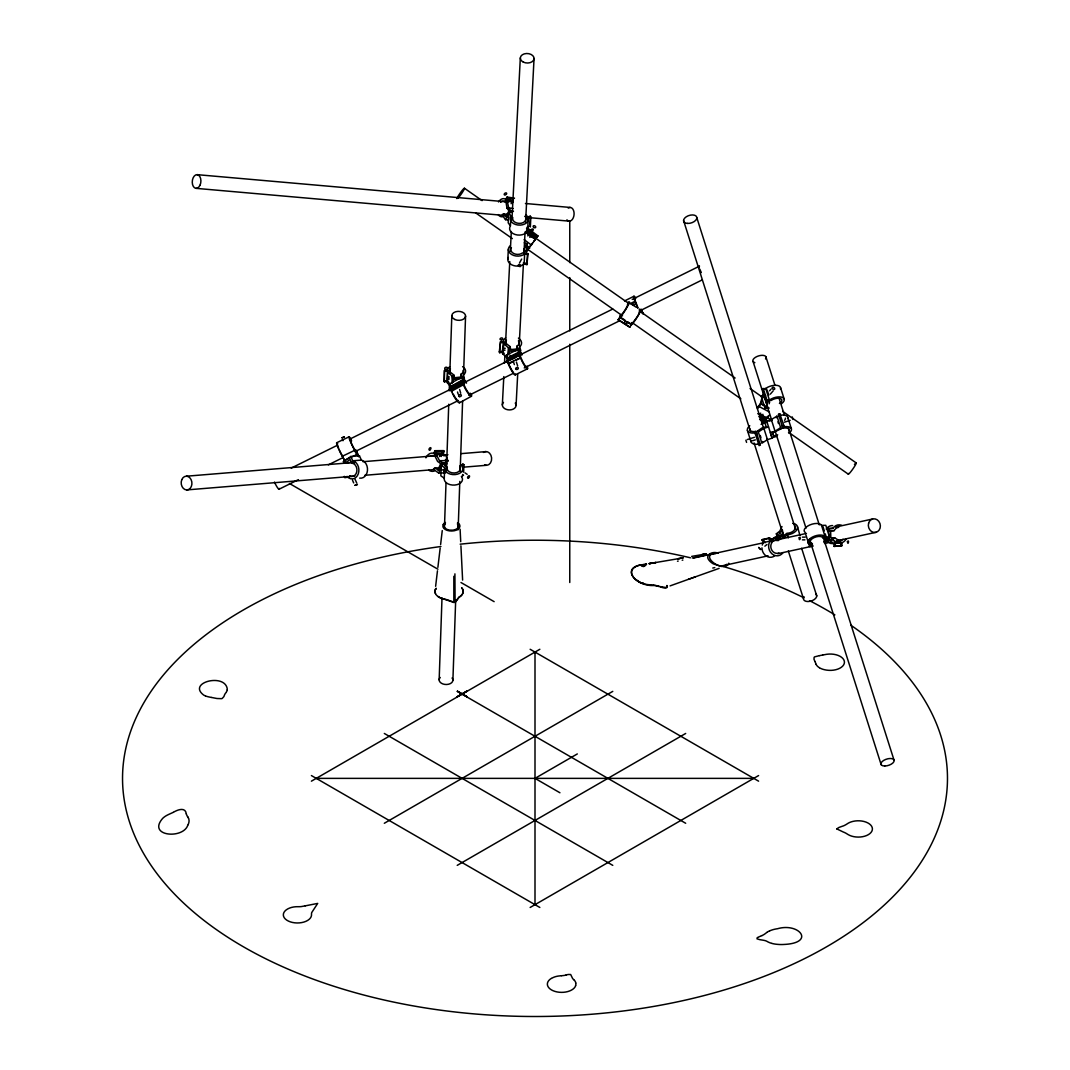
<?xml version="1.0" encoding="UTF-8"?>
<svg xmlns="http://www.w3.org/2000/svg" width="1070" height="1070" viewBox="0 0 1070 1070"><rect width="100%" height="100%" fill="white"/><g stroke="black" fill="none" stroke-linecap="round" stroke-linejoin="round"><path stroke-width="1.5" d="M461.946 594.746L461.839 594.866A13.963 8.065 0 0 1 458.99 597.261L455.9 601.634L453.84 602.45L453.84 576.302M783.708 536.083L782.237 529.463M511.995 211.392L509.026 210.964L507.006 208.155L506.15 203.18L507.34 201.254L513.279 202.11M448.223 461.01L441.214 465.383L440.853 475.856L444.277 478.196A9.148 5.979 2 0 0 454.79 485.058A9.148 5.979 2 0 0 461.611 476.725M448.544 381.401L444.358 381.843L444.103 380.96L444.465 370.487L447.407 369.926A9.148 5.979 2 0 1 449.801 366.716M444.358 381.843L444.465 370.487M444.103 380.96L447.046 380.639L447.407 370.18M444.13 472.886L444.237 469.904M449.694 385.561L447.394 382.859L447.755 372.387L450.202 372.133L453.707 374.861L454.563 377.723L461.651 376.961L460.862 374.299A6.661 4.347 2 0 0 463.056 370.528M444.277 478.196L444.638 467.724L441.214 465.383M439.155 679.865L442.004 598.01M444.438 527.844L446.016 482.744M446.417 471.054L448.745 404.233M449.213 390.871L449.44 384.183M449.801 373.443L451.821 315.703M447.193 470.011L447.287 467.389L444.384 465.41L446.966 463.805M452.008 383.662L452.262 376.172L447.755 372.387M453.105 381.963L452.262 376.172M453.533 380.091L453.707 374.861M460.769 376.907L460.862 374.299M463.083 383.956L463.39 374.981A9.148 5.979 2 0 0 462.601 366.635M452.904 680.172L455.686 599.989M458.134 529.824L459.806 481.38M460.167 471.362L462.601 401.196M463.537 374.473L465.57 315.998M464.112 384.277L464.327 378.138L463.39 374.981M462.681 471.536L462.935 464.059L463.898 464.714L463.644 472.191M507.34 201.254L508.665 207.861L510.885 210.937L513.453 211.312L508.718 212.863L508.196 222.827L510.417 225.904A9.148 6.326 3 0 0 517.412 234.999A9.148 6.326 3 0 0 527.791 228.137L528.192 217.905L530.867 217.023L530.238 216.167L525.557 217.691L525.838 218.32A6.661 4.601 3 0 1 518.896 223.389A6.661 4.601 3 0 1 512.797 217.491M507.822 259.314L508.33 249.337M510.417 225.904L510.938 215.926L508.718 212.863M502.338 404.928L503.809 376.587M504.492 363.238L504.839 356.564M505.455 344.888L509.775 261.508M510.283 251.503L511.326 231.481M511.928 219.818L520.314 58.034M516.074 405.383L517.719 373.697M519.191 345.342L523.417 263.621M523.939 253.617L525.062 231.936M525.584 221.931L534.05 58.489M524.139 263.808L524.661 253.831L527.47 254.66L526.948 264.624L523.952 264.036A9.148 6.326 3 0 1 521.906 265.226M526.56 253.617L527.082 243.652L524.26 242.823M526.948 264.624L527.951 253.777L522.575 252.881A6.661 4.601 3 0 1 513.921 253.59A6.661 4.601 3 0 1 511.433 247.692M529.81 224.473L530.238 216.167M530.345 227L530.867 217.023M769.116 403.818L769.638 402.012L767.551 401.919L766.695 404.38L767.324 405.543L765.01 408.205L761.332 396.609L763.632 393.947L763.191 391.339M834.212 541.661L834.881 543.466L835.443 541.5M435.624 586.293L437.469 570.818M437.884 567.367L440.171 548.134M440.599 544.577L442.258 530.6M503.769 352.311L499.61 352.685L499.302 351.749L500.519 341.704L503.435 341.437L502.285 352.445L502.204 351.228M499.61 352.685L500.519 341.704M503.876 343.778L508.517 347.857L507.3 357.915L502.659 353.822L503.876 343.778L506.297 343.564L509.909 346.506L510.871 349.542L517.893 348.914L516.997 346.091A6.661 4.534 6.9 0 0 518.402 340.822M505.628 344.687L505.883 341.544A6.661 4.534 6.9 0 1 506.444 340.193M509.293 351.535L509.909 346.506M509.266 353.715L508.517 347.857M509.828 358.156L510.176 355.28M515.78 356.136L516.088 353.635M516.542 349.863L516.997 346.091M519.03 351.187L519.552 346.881A9.148 6.233 6.9 0 0 518.415 338.107M519.9 356.109L520.608 350.211L519.552 346.881M639.084 311.932C640.061 314.794 631.955 322.939 629.829 327.193L618.166 319.863L625.549 309.324L628.143 304.201L627.421 304.602M629.829 327.193L618.233 319.529M637.787 308.2L634.965 301.299A9.148 1.404 63.7 0 1 635.821 298.048M637.907 307.692L636.088 302.93A6.661 1.016 63.7 0 1 635.473 298.69M639.245 310.193L639.445 309.096L640.729 310.407L702.214 279.912M757.319 407.911L760.409 403.617L761.773 398.521M757.493 408.767L761.091 403.711L763.244 395.713L761.706 397.478M759.62 419.453L764.916 422.249L765.491 420.135L758.871 416.645M764.916 422.249L766.561 417.795L762.99 415.909M757.761 413.622L767.029 418.504L768.126 415.949M728.79 563.194L728.282 564.305A6.794 3.919 0 0 1 727.653 564.987L727.399 565.187A5.551 3.21 0 0 1 726.383 565.776L723.801 566.431A7.931 4.588 0 0 1 721.193 566.431L713.342 563.877A21.266 12.278 0 0 1 709.089 560.346C704.127 554.568 713.516 550.796 718.197 553.257M624.947 320.104L619.771 316.84L620.76 314.553M627.542 321.736L631.42 324.17L631.634 323.528M621.255 314.379L619.771 316.84M793.365 523.578L795.278 524.822M443.301 450.604L434.942 450.697L433.805 453.319L442.164 453.239L443.301 450.604L444.264 451.272L442.646 455.031M429.886 456.315A6.661 5.296 89.4 0 1 433.216 455.673L433.912 455.967L435.905 451.353L444.264 451.272M436.292 454.683L439.529 460.688L447.889 460.608L445.856 455.7L444.652 454.603L436.292 454.683L435.343 456.863L437.603 461.451L440.72 463.577L445.735 463.524M433.564 468.7A6.661 5.296 89.4 0 0 435.089 467.938L437.978 469.917L440.72 463.577M444.023 456.061L444.652 454.603M428.655 470.091A9.148 7.289 89.4 0 0 435.222 470.639L438.646 472.993L442.953 463.042L445 463.016M530.466 236.069L535.08 238.864A6.661 0.95 -52.9 0 0 535.254 238.155M527.082 243.652L525.33 246.755L526.36 248.534L526.159 251.758L523.832 251.089L523.872 248.695M519.525 262.899L521.692 259.047M527.443 248.614L525.958 251.249L532.445 243.211M526.681 251.169L535.401 239.399L525.691 232.056M527.47 254.66L527.951 253.777M534.839 239.359L537.956 235.922L527.029 227.669M187.772 825.278C183.05 839.388 147.005 836.352 162.627 818.43A23.5 13.562 0 0 1 165.97 815.862L166.84 815.367A42.412 24.49 0 0 1 169.287 814.163L173.233 812.371M533.622 241.486L535.401 239.399M514.523 198.124L507.086 197.054L505.655 199.354L513.092 200.424M500.613 202.337A6.661 4.333 -81.8 0 1 504.719 201.508L507.715 197.91L513.654 198.766M502.338 214.321A6.661 4.333 -81.8 0 0 503.689 213.92L505.575 216.528L509.026 210.964M498.179 214.562A9.148 5.952 -81.8 0 0 503.248 216.595L505.481 219.671L510.885 210.937M769.397 415.053L767.029 418.504M618.166 319.863L619.771 317.429A9.148 0.869 -57.8 0 0 627.073 307.237A9.148 0.869 -57.8 0 0 627.929 303.345L628.157 302.141L636.503 307.398M631.42 324.17L632.316 322.819M805.884 534.839L809.562 546.436L810.779 544.79L809.99 542.303M809.562 546.436L810.766 546.436L812.505 544.108M823.686 542.129L826.615 538.183L825.237 533.836M824.863 543.105L829.464 536.913L825.786 525.33L821.506 525.33A9.148 4.36 -17.6 0 0 809.763 524.982A9.148 4.36 -17.6 0 0 805.202 532.472M763.525 542.423L761.947 539.935L768.621 538.491L770.199 540.979L763.298 542.691A9.148 7.958 77.7 0 0 762.268 545.071M770.199 540.979L769.972 541.233A9.148 7.958 77.7 0 0 771.965 553.832A9.148 7.958 77.7 0 0 783.013 552.655M779.441 403.497A6.661 3.17 -17.6 0 0 780.391 398.575A6.661 3.17 -17.6 0 0 771.202 400.434L766.227 400.715L762.549 389.119L765.946 388.29A9.148 4.36 -17.6 0 1 776.111 385.294A9.148 4.36 -17.6 0 1 780.471 388.985M769.571 390.817L771.002 389.172M770.306 394.161L773.169 390.871M766.227 400.715L769.638 399.886A9.148 4.36 -17.6 0 1 781.916 397.224A9.148 4.36 -17.6 0 1 781.675 403.591M524.661 253.831L524.461 254.058A9.148 6.326 3 0 1 511.781 254.593A9.148 6.326 3 0 1 510.163 245.779M537.956 235.922L536.458 237.393L526.748 230.05M781.983 526.534L779.762 531.135L776.339 533.823L777.087 536.498M768.541 426.917L763.886 428.388L758.296 431.999L757.908 430.755L761.92 428.013L766.16 426.676L765.023 423.065L761.078 424.322M762.081 422.73L766.749 421.259L772.112 438.152L767.444 439.636L761.867 443.234L757.908 430.755M766.561 417.795L766.16 418.183A6.661 1.525 -62.2 0 1 765.478 418.49M765.317 420.296L766.093 419.56L759.473 416.069M767.364 423.212L766.682 421.058L771.336 419.574L776.98 416.123L781.02 428.843L772.714 432.815L773.757 436.092L777.703 434.848M776.646 436.333L771.992 437.804L770.36 432.654L775.028 431.17L780.659 427.706L781.02 428.843M507.247 358.57L506.19 355.24L518.442 349.181L519.512 352.511L506.912 358.838L508.29 362.449M519.512 352.511L520.542 356.39L519.672 351.736L510.136 356.457M726.797 564.278C719.374 571.795 699.512 553.712 715.803 553.618M761.947 539.935L769.584 537.728L772.353 542.089L771.791 542.717A6.661 5.791 77.7 0 0 772.112 550.649A6.661 5.791 77.7 0 0 778.893 552.976M768.621 538.491L769.584 537.728M782.223 530.76L779.12 533.208L784.029 535.535L786.931 533.261A6.661 3.999 -15.6 0 0 793.566 530.854A6.661 3.999 -15.6 0 0 794.622 526.36M773.128 538.665L775.402 536.872L782.09 535.415L783.12 537.046M764.863 546.168L766.976 544.496M775.991 538.678L778.666 538.103L782.09 535.415M779.428 539.761L781.501 538.13L776.165 539.293M792.87 523.337A9.148 5.497 -15.6 0 1 797.163 529.275A9.148 5.497 -15.6 0 1 787.48 534.799L784.069 537.488L776.339 533.823M771.015 541.313L769.852 539.066M359.667 478.116A9.148 7.142 85.3 0 0 367.465 470.532A9.148 7.142 85.3 0 0 361.379 460.087L359.453 455.766L350.84 456.475L343.162 461.758L345.289 461.585L342.293 456.275A9.148 0.95 64.4 0 1 337.304 445.682A9.148 0.95 64.4 0 1 337.745 443.823M359.453 455.766L358.517 456.422L356.631 454.656L354.705 450.336A9.148 0.95 64.4 0 1 349.395 438.82A9.148 0.95 64.4 0 1 351.187 439.502M344.313 476.337L344.848 477.554L347.068 476.458A9.148 7.142 85.3 0 0 358.263 473.89A9.148 7.142 85.3 0 0 352.752 460.795L350.84 456.475M757.453 937.641L756.958 938.805L759.687 939.634A35.564 20.531 0 0 0 760.436 939.768L762.816 940.155A25.667 14.819 0 0 1 764.395 940.45L765.157 940.637A7.289 4.213 0 0 1 767.177 941.48L767.498 941.667A15.207 8.787 0 0 0 771.724 943.352M459.899 465.945L462.935 464.059M463.898 464.714L461.972 466.252A9.148 5.979 2 0 1 455.151 474.585A9.148 5.979 2 0 1 444.638 467.724M461.397 476.511L463.537 475.187L462.574 474.518M551.759 978.274L552.147 978.047A14.204 8.199 0 0 1 555.009 976.816L555.825 976.576A14.044 8.105 0 0 1 558.968 975.974L561.242 975.746M311.397 781.167L539.855 649.276M384.317 823.271L612.776 691.367M577.318 753.935L535 778.371L559.931 792.763M457.224 865.362L685.683 733.458M530.145 907.467L758.603 775.563M769.745 539.44L776.285 537.648L778.666 538.103M466.587 382.94L462.053 377.095L450.109 383.595L450.711 388.878M451.38 386.109L463.31 379.609L465.851 382.873M451.045 386.752L462.976 380.251L462.053 377.095M461.772 382.043L463.43 384.745L451.5 391.245L450.095 389.427L449.828 388.544L461.772 382.043L464.474 385.895A6.661 1.244 61.4 0 0 468.419 392.757A6.661 1.244 61.4 0 0 470.332 393.225M450.095 389.427L462.641 382.378L462.976 380.251M463.31 379.609L464.166 382.471L461.785 383.769L508.089 360.817M459.552 402.748L471.482 396.248M770.387 541.647L774.747 540.363L778.385 540.577M624.519 300.938L634.055 296.229M515.325 373.898A9.148 1.404 63.7 0 1 513.118 373.029A9.148 1.404 63.7 0 1 508.237 363.773L506.591 360.777L518.856 354.718L521.277 358.517A6.661 1.016 63.7 0 0 524.501 364.776A6.661 1.016 63.7 0 0 526.467 366.448M507.274 360.991L519.525 354.932M291.214 468.098L337.585 445.16M349.542 439.248L451.246 388.932M518.549 355.641L612.776 309.043M632.223 299.413L699.526 266.122M506.899 361.713L520.635 354.772M508.13 363.479L520.488 357.714A9.148 1.404 63.7 0 0 525.905 367.692A9.148 1.404 63.7 0 0 527.216 366.301M630.872 303.318L634.965 301.299M509.975 363.252L513.654 361.433M516.114 360.229L519.793 358.41M631.367 304.161L634.737 302.489M633.172 305.284L635.901 303.947M278.949 489.271L298.396 479.654M328.316 464.861L343.269 457.465M355.227 451.54L458.428 400.501M468.901 395.325L513.76 373.122M524.233 367.946L619.958 320.599M515.325 374.821L527.577 368.749M644.956 564.773L643.458 564.987M336.635 442.766L349.047 436.827M342.293 456.275L354.705 450.336M344.219 460.582L356.631 454.656M643.271 564.973C635.807 568.237 654.679 561.616 641.371 564.987A11.409 6.58 0 0 0 635.192 566.685C627.394 570.457 633.226 579.325 638.951 581.866M173.447 812.277C177.339 809.856 185.391 806.686 186.26 813.762M642.642 565.08L641.572 565.548L643.779 564.652M760.877 936.036L761.318 935.862A32.207 18.591 0 0 0 761.947 935.581M760.208 936.33L759.539 936.611A17.053 9.844 0 0 0 757.426 937.628M761.466 442.004L762.629 441.535M776.111 417.741L777.328 417.246L776.98 416.123M646.601 564.171L644.621 565.027M688.358 579.338L719.12 568.384M670.074 585.892L695.42 576.824M524.715 216.407L526.921 215.685L525.865 214.602M527.269 226.934L529.717 226.144M779.254 416.671L778.505 414.291L779.816 413.876L784.297 426.743A9.148 4.36 -17.6 0 1 791.091 428.201A9.148 4.36 -17.6 0 1 788.951 433.256M769.036 421.219L771.858 420.323M784.404 422.195L790.168 420.363M755.5 434.366L756.811 433.952L755.982 431.33L755.086 431.531A6.661 3.478 -17.6 0 1 749.843 428.441M747.261 439.556L754.47 437.296M752.411 440.786L755.3 439.877M305.258 905.849L317.696 903.414L311.745 912.523A12.185 7.035 0 0 0 311.517 913.78L311.49 915.465A14.111 8.145 0 0 1 297.085 922.969A14.111 8.145 0 0 1 283.336 915.104A14.111 8.145 0 0 1 296.109 906.718L299.64 906.691A11.944 6.901 0 0 0 301.419 906.557L305.164 905.862M565.99 975.051L567.367 974.676A21.253 12.278 0 0 1 568.143 974.489L570.671 974.516L572.129 977.512A10.82 6.246 0 0 0 573.266 979.237L573.68 979.598M778.505 414.291L782.946 428.267L783.828 428.067A6.661 3.17 -17.6 0 1 788.964 430.728M693.574 558.018L696.811 557.309M698.416 556.962L762.91 542.905M772.593 540.805L806.446 533.422M835.469 527.095L872.558 519.017M719.736 566.364L768.113 555.825M777.783 553.712L813.253 545.981M824.542 543.52L830.989 542.115M837.449 540.711L876.143 532.285M677.497 561.228L678.166 561.081M682.192 560.212L682.861 560.065M692.25 558.018L696.276 557.149M696.958 557.002L706.347 554.969M712.754 568.036L714.773 567.595M756.37 432.574L754.658 432.949A9.148 4.788 -17.6 0 1 747.743 431.17A9.148 4.788 -17.6 0 1 749.762 425.74M759.941 443.823L758.215 444.197A9.148 4.788 -17.6 0 1 750.953 440.278M838.733 527.336A6.661 5.805 83.7 0 0 834.239 530.6L830.628 530.6L830.828 537.822L834.707 537.809L838.867 540.47L838.933 542.958L835.015 541.487L833.222 539.628L826.521 540.377L830.601 543.466L841.876 542.65L841.97 545.646L834.065 546.395L833.985 543.654L835.509 543.333M822.643 655.041L819.526 655.642M822.843 655L826.869 654.265A14.231 8.212 0 0 1 844.444 662.236A14.231 8.212 0 0 1 826.602 670.114L825.09 669.833A14.218 8.212 0 0 1 819.647 667.881M837.262 540.778L841.408 540.243A6.661 5.805 83.7 0 0 843.013 539.24M704.341 554.22L702 554.635L706.24 553.885M679.37 558.527L677.577 558.834L683.222 557.858M649.918 563.502L651.135 563.302M691.661 556.4L706.454 553.859L705.531 554.019M651.831 563.181L649.209 563.622L682.874 557.925L681.108 558.232L682.165 558.045M819.286 655.683L814.738 656.833A2.795 1.618 0 0 0 814.123 657.341L813.989 659.227A23.353 13.482 0 0 0 814.364 660.15L815.113 661.701M649.035 563.649L656.017 562.486L653.422 562.914M464.166 382.471L463.805 383.876L462.641 382.378M826.802 528.513L832.915 528.299A9.148 7.985 83.7 0 1 841.729 525.316M832.915 528.299L826.214 529.048A9.148 7.985 83.7 0 1 832.674 525.571M827.939 530.907L830.628 530.6M830.882 530.974L834.239 530.6M831.363 538.183L834.707 537.809M825.064 540.069L833.222 539.628M836.633 540.724L838.867 540.47M833.985 543.654L842.21 542.584A9.148 7.985 83.7 0 0 845.995 539.28M834.065 546.395L841.97 545.646M444.719 371.384L449.868 370.22A6.661 4.347 2 0 1 450.457 368.949M453.198 379.328L464.327 378.138M447.394 382.859L449.066 382.685M500.813 342.641L505.923 342.186M499.302 351.749L502.231 351.482M509.574 351.187L520.608 350.211M502.659 353.822L504.291 353.675M561.523 975.733L561.803 975.706A17.535 10.125 0 0 0 565.883 975.118M352.752 460.795L361.379 460.087M351 462.387L345.249 462.855L350.144 459.485L351.762 463.136A6.661 5.189 85.3 0 1 356.845 471.402A6.661 5.189 85.3 0 1 349.689 475.776M186.488 476.204L352.993 462.521M362.984 461.705L436.239 455.686M442.9 455.138L447.902 454.723M461.223 453.627L486.195 451.58M351.762 463.136L354.638 462.909M186.635 489.926L354.799 476.11M364.79 475.294L434.728 469.543M463.029 467.215L486.342 465.303M344.848 477.554L349.154 477.193M653.395 585.504L653.074 585.517A13.803 7.971 0 0 1 650.573 585.477L649.931 585.424A15.809 9.122 0 0 1 647.283 585.036L646.4 584.849A19.648 11.342 0 0 1 643.404 583.966L641.732 583.297A24.811 14.325 0 0 1 639.124 581.96M802.42 539.868L804.921 539.842M433.912 455.967L436.694 455.94M435.089 467.938L439.262 467.898M437.978 469.917L446.337 469.837M438.646 472.993L445.548 472.927M810.779 544.79L810.485 544.764A9.148 4.36 -17.6 0 1 812.25 537.153A9.148 4.36 -17.6 0 1 825.197 536.926L829.464 536.913M826.615 538.183L823.004 538.183A6.661 3.17 -17.6 0 0 813.815 537.742A6.661 3.17 -17.6 0 0 812.17 543.48M316.252 778.371L753.748 778.371M802.406 537.127L805.188 537.14M762.549 389.119L766.963 389.333M761.332 396.609L762.977 396.689M765.01 408.205L768.808 408.392M645.464 565.013C638.603 563.582 626.766 568.892 633.373 577.145A26.71 15.421 0 0 0 638.991 581.692C645.946 586.266 654.626 583.752 661.835 587.376A10.125 5.845 0 0 0 664.938 588.045L665.152 587.992A2.488 1.431 0 0 0 666.851 587.644L667.372 586.133A23.527 13.576 0 0 0 667.279 585.838M644.809 565.04L645.839 565.12M197.054 174.651L507.193 201.909M525.437 203.501L570.216 207.446M196.118 188.36L506.27 215.618M526.172 217.37L569.293 221.156M512.343 200.892L505.455 199.18A9.148 5.952 -81.8 0 0 498.526 201.962M505.2 201.962L507.809 202.337M508.665 207.861L513.118 208.503M507.006 208.155L509.601 208.53M503.689 213.92L507.595 214.482M505.575 216.528L508.544 216.956M505.481 219.671L508.344 220.086M211.552 697.466L216.046 698.335A31.873 18.404 0 0 0 217.023 698.509L221.477 698.67A2.595 1.498 0 0 0 222.212 698.429L223.831 696.677A25.693 14.833 0 0 0 224.111 696.008L224.513 694.938A15.729 9.082 0 0 1 225.222 693.641A22.296 12.867 0 0 1 225.422 693.373L225.984 692.638A18.136 10.473 0 0 0 226.385 692.036M211.365 697.439L209.961 697.159A21.761 12.572 0 0 1 205.6 696.022M453.84 602.45L443.301 598.826A13.963 8.065 0 0 1 438.058 596.485M660.431 586.627L665.634 587.47L666.757 587.029L666.918 585.491M523.457 262.591L527.443 263.755M659.214 586.601L657.742 586.173A9.75 5.631 0 0 0 653.422 585.37M441.87 453.118L443.221 453.68L433.51 453.198A9.148 7.289 89.4 0 0 425.927 457.84M761.091 403.711L768.875 407.817M760.409 403.617L764.368 405.717M758.791 406.373L769.37 411.95M760.275 418.704L765.572 421.5M831.069 541.045L828.006 538.558M289.448 483.493L437.924 569.213M460.983 582.521L494.139 601.661M530.145 649.276L758.603 781.167M457.224 691.367L685.683 823.271M384.317 733.458L612.776 865.362M311.397 775.563L539.855 907.467M631.434 324.758L619.797 317.469M434.942 450.697L435.905 451.353M465.035 472.873L467.162 474.318M439.529 460.688L442.953 463.042M443.582 470.559L445.869 472.124M464.42 188.226L482.102 200.625M535.16 237.821L629.013 303.626M639.9 311.263L735.117 378.018M750.083 388.517L762.322 397.104M782.732 411.402L856.187 462.909M475.628 212.863L512.356 238.61M527.309 249.096L622.539 315.864M632.062 322.538L740.881 398.842M766.722 416.966L770.815 419.828M788.496 432.226L848.349 474.197M526.534 228.539L537.461 236.804M526.386 230.799L536.097 238.142L536.552 237.179A9.148 1.311 -52.9 0 0 536.498 235.975M526.106 232.765L529.382 235.239M524.153 239.613L531.442 245.124M525.932 244.963L528.353 246.796M526.948 246.153L529.69 248.227M573.828 979.745L574.67 980.615A13.375 7.717 0 0 1 575.754 982.862M457.412 523.752L458.428 526.895A7.156 4.133 0 0 1 452.69 530.172L449.922 530.131A7.156 4.133 0 0 1 446.27 528.995L444.705 527.617A7.45 4.293 0 0 1 444.331 525.196A7.156 4.133 0 0 1 445.401 523.698M640.194 311.102L641.839 312.654L640.89 310.26M451.486 389.881L451.714 389.681M449.828 388.544L452.289 391.714M507.086 197.054L507.715 197.91M518.442 349.181L522.2 354.531M519.672 351.736L521.892 354.919M520.381 357.42L518.856 354.718M506.19 355.24L507.835 357.594M506.591 360.777L508.758 363.867M772.406 538.865L773.717 540.925M762.91 539.186L765.144 542.717M186.314 813.936L186.447 814.337A27.74 16.023 0 0 0 187.37 816.29L187.772 816.945M187.584 816.651L188.093 817.48A19.233 11.101 0 0 1 188.48 818.229M643.431 313.911L642.04 311.169A9.148 1.404 63.7 0 0 641.559 309.484M640.943 309.712L643.378 314.259M631.367 324.625L631.447 324.798A9.148 0.869 -57.8 0 0 638.054 315.73A9.148 0.869 -57.8 0 0 640.515 309.631M354.999 479.173L356.765 483.105M358.905 456.796L356.577 451.072M342.387 439.395L342.988 440.72M343.818 459.083L342.186 455.432A6.661 0.696 64.4 0 1 339.471 450.189M352.485 480.189L353.688 482.931M528.192 217.905L528.299 218.16A9.148 6.326 3 0 1 517.92 225.021A9.148 6.326 3 0 1 510.938 215.926M517.653 365.94L516.382 361.994M792.241 416.899L793.057 419.453M760.248 435.463L760.984 437.817M745.884 440.211L746.579 442.391M780.538 387.594L784.216 399.177M822.937 526.587L824.315 530.934M787.721 417.22L791.399 428.816M821.506 525.33L825.197 536.926M765.839 356.631L774.921 385.213M778.947 397.906L784.497 415.361M788.536 428.067L819.299 524.888M822.83 536.003L893.931 759.82M777.917 421.727L778.492 423.573M767.417 390.777L768.808 395.124M765.719 388.49L769.397 400.086M763.191 388.37L766.869 399.966M763.632 393.947L767.324 405.543M753.066 361.513L771.724 420.242M775.255 431.344L806.018 528.179M809.549 539.28L881.158 764.689M771.336 419.574L775.028 431.17M809.388 542.089L810.766 546.436M772.38 431.745L773.757 436.092M763.886 428.388L767.444 439.636M696.878 217.852L763.86 429.137M766.882 438.673L795.598 529.222M801.644 548.295L816.744 595.95M755.982 431.33L760.382 445.187L759.071 445.601L755.019 432.868M683.556 220.514L750.551 431.798M754.069 442.926L783.293 535.067M788.322 550.943L803.436 598.611M747.422 430.501L750.993 441.749M513.707 362.529L514.362 364.603M779.816 413.876L780.618 415.147A9.148 4.36 -17.6 0 1 787.721 418.571M783.922 426.823L783.494 425.459L782.183 425.873L782.946 428.267M460.702 393.185L459.605 389.467M457.505 391.994L458.134 394.135M797.471 526.614L800.026 535.749M787.48 534.799L788.336 537.849M355.655 449.56L357.688 454.509L354.611 449.494A6.661 0.696 64.4 0 1 351.094 442.418A6.661 0.696 64.4 0 1 350.358 439.141M445.494 459.324L445.963 461.357M503.488 342.4L503.422 341.169A9.148 6.233 6.9 0 1 505.669 337.866M460.1 529.222L460.715 541.674M460.916 545.834L462.614 580.087M840.619 540.404L840.766 545.646M835.175 543.399L835.255 546.395M832.179 542.035L832.233 543.707M828.648 528.312L828.956 539.641M454.91 573.854L455.098 602.263M569.762 220.968L569.762 262.618M569.762 277.611L569.762 330.924M569.762 344.259L569.762 582.508M535 652.071L535 904.658M850.81 625.188A412.458 238.128 0 0 1 747.943 982.313A412.458 238.128 0 0 1 152.93 868.078A412.458 238.128 0 0 1 440.947 546.502M460.154 544.189A412.458 238.128 0 0 1 690.444 557.791M723.494 566.552A412.458 238.128 0 0 1 803.717 597.702M809.522 600.644A412.458 238.128 0 0 1 834.867 614.862M435.824 589.075A13.963 8.065 0 0 1 436.292 588.366M461.865 588.045A14.124 8.159 0 0 1 458.976 597.247L454.723 602.437L449.226 600.537A11.69 6.754 0 0 0 446.351 599.574L443.756 599.013A14.124 8.159 0 0 1 435.945 588.393M815.233 661.982A29.96 17.294 0 0 1 815.38 662.397L815.755 663.547A23.246 13.428 0 0 0 815.942 664.029M819.366 667.707A14.017 8.092 0 0 1 816.049 664.269M771.938 943.446A21.026 12.144 0 0 0 778.452 944.422L778.933 944.476A25.8 14.9 0 0 0 783.628 944.476C815.822 943.138 799.451 922.38 777.596 928.707A24.209 13.977 0 0 0 773.115 929.629L772.473 929.83A20.183 11.65 0 0 0 769.825 930.78M762.067 935.554A19.26 11.115 0 0 0 765.558 933.414L766.321 932.813A20.397 11.77 0 0 1 766.816 932.425M767.163 932.184A16.371 9.456 0 0 1 769.611 930.873M205.413 695.901A14.258 8.239 0 0 1 203.674 695.072C187.424 682.794 223.189 673.257 227.041 687.849A15.034 8.68 0 0 1 227.201 689.762M227.161 690.03A14.646 8.453 0 0 1 226.559 691.728M188.561 818.416A18.966 10.954 0 0 1 189.029 820.463L189.056 820.998A24.356 14.057 0 0 1 187.932 824.93M575.834 983.196A13.963 8.065 0 0 1 575.58 985.59M575.66 985.711A14.284 8.252 0 0 1 555.036 991.435A14.284 8.252 0 0 1 551.331 978.408M435.517 593.529A14.311 8.266 0 0 1 435.744 588.834M461.625 587.671A14.218 8.212 0 0 1 462.521 593.85M458.027 529.262A8.6 4.962 0 0 1 447.247 530.386A8.6 4.962 0 0 1 443.301 524.501M443.234 524.487A8.48 4.895 0 0 1 445.454 522.428M457.545 522.601A8.614 4.976 0 0 1 457.947 529.222M511.112 203.728A1.378 0.869 -35.9 0 1 512.971 202.404M505.709 194.807A1.378 0.869 -35.9 0 1 504.211 194.365A1.378 0.869 -35.9 0 1 505.789 192.894A1.378 0.869 -35.9 0 1 506.471 194.111M519.284 265.948A9.148 6.326 3 0 1 510.256 263.889A9.148 6.326 3 0 1 508.303 257.469M527.764 235.881A1.378 0.936 29.3 0 1 529.703 235.708A1.378 0.936 29.3 0 1 529.797 237.393M533.743 227.428A1.378 0.936 29.3 0 1 533.689 225.743A1.378 0.936 29.3 0 1 535.682 226.867A1.378 0.936 29.3 0 1 534.211 227.683M774.533 555.959A9.148 7.958 77.7 0 1 766.307 556.066A9.148 7.958 77.7 0 1 761.934 547.867M513.426 372.4A6.661 1.016 63.7 0 1 509.012 364.576M520.368 353.474A9.148 6.233 6.9 0 1 519.739 355.36M517.827 352.284A6.661 4.534 6.9 0 1 517.051 355.12M512.824 358.998A1.378 0.963 -17.6 0 1 513.159 357.34A1.378 0.963 -17.6 0 1 515.071 357.875M505.053 350.117A1.378 0.963 -17.6 0 1 503.315 349.368A1.378 0.963 -17.6 0 1 505.254 348.272M501.255 339.926A1.378 0.963 -17.6 0 1 500.185 338.655A1.378 0.963 -17.6 0 1 502.405 338.133A1.378 0.963 -17.6 0 1 501.776 339.805M338.682 448.357A6.661 0.696 64.4 0 1 337.745 445.668M350.866 439.716A6.661 0.696 64.4 0 1 351.615 440.893M765.438 396.997A1.378 0.95 40.9 0 1 765.585 395.526M762.883 414.264A1.378 0.95 40.9 0 1 761.439 415.026A1.378 0.95 40.9 0 1 760.69 413.114M785.38 418.103A6.661 3.17 -17.6 0 1 784.537 420.323M464.995 380.251A9.148 5.979 2 0 1 465.209 382.11M471.348 394.014A9.148 1.712 61.4 0 1 469.382 394.95A9.148 1.712 61.4 0 1 463.537 385.026L463.056 383.702L451.112 390.202L451.607 391.526A9.148 1.712 61.4 0 0 456.823 400.702A9.148 1.712 61.4 0 0 459.685 401.945M457.371 400.233A6.661 1.244 61.4 0 1 453.359 394.201M449.4 378.927A1.378 1.016 -16.5 0 1 447.594 378.151A1.378 1.016 -16.5 0 1 449.494 377.001M445.508 369.27A1.378 1.016 -16.5 0 1 445.013 367.732A1.378 1.016 -16.5 0 1 447.153 367.518A1.378 1.016 -16.5 0 1 446.511 369.177M455.82 385.708A1.378 1.016 -16.5 0 1 457.505 384.812M459.712 466.894A6.661 4.347 2 0 1 454.322 472.993A6.661 4.347 2 0 1 447.287 467.389M439.596 456.582A1.378 0.722 -55.6 0 1 441.081 454.91A1.378 0.722 -55.6 0 1 441.148 456.542M568.237 208.102A6.875 4.32 -85 0 1 573.52 210.389A6.875 4.32 -85 0 1 572.517 219.203A6.875 4.32 -85 0 1 566.913 219.845M854.448 464.487A6.875 0.736 -55 0 1 855.799 464.26A6.875 0.736 -55 0 1 850.757 471.79A6.875 0.736 -55 0 1 848.443 473.462M456.77 198.552A6.875 0.736 -55 0 1 462.347 190.192A6.875 0.736 -55 0 1 463.791 190.045A6.875 0.736 -55 0 1 457.866 198.445M515.259 403.069A6.875 4.761 3 0 1 513.413 409.034A6.875 4.761 3 0 1 504.545 408.526A6.875 4.761 3 0 1 503.462 402.4M815.982 594.171A6.875 3.892 -17.6 0 1 810.231 601.273A6.875 3.892 -17.6 0 1 804.078 596.806M643.431 583.003A6.875 5.979 77.7 0 1 637.6 580.408M279.257 488.401A6.875 1.057 63.7 0 1 277.906 488.241A6.875 1.057 63.7 0 1 274.468 482.088M701.332 272.569A6.875 1.057 63.7 0 1 699.86 269.185M699.272 267.246A6.875 1.057 63.7 0 1 699.232 266.203M483.466 452.436A6.875 5.363 85.3 0 1 491.611 457.893A6.875 5.363 85.3 0 1 484.643 464.888M754.858 362.623A6.875 3.277 -17.6 0 1 754.163 358.289A6.875 3.277 -17.6 0 1 762.79 355.334A6.875 3.277 -17.6 0 1 765.531 358.972M452.075 677.992A6.875 4.494 2 0 1 450.256 683.636A6.875 4.494 2 0 1 441.388 683.235A6.875 4.494 2 0 1 440.252 677.457M847.427 541.634C847.935 546.65 849.633 538.571 847.427 541.634M836.793 828.889L843.294 832.019A17.561 10.138 0 0 1 846.303 833.45L848.082 834.56A14.124 8.159 0 0 0 866.687 835.496A14.124 8.159 0 0 0 870.605 824.943A14.124 8.159 0 0 0 852.964 821.385L852.375 821.546A13.963 8.065 0 0 0 847.988 823.338L847.025 823.953A22.604 13.054 0 0 1 843.347 825.933A26.041 15.034 0 0 1 842.678 826.12L840.07 827.056A26.268 15.167 0 0 0 838.8 827.538L836.793 828.889M758.777 547.492L760.623 549.485L758.777 547.492M799.21 537.728C798.849 542.811 801.911 536.15 799.21 537.728M354.972 485.325L357.38 484.509L354.972 485.325M341.985 437.764L344.299 436.934L341.985 437.764M457.465 691.233L467.189 696.837L457.465 691.233M466.707 691.233L456.984 696.837L466.707 691.233M643.337 566.097C641.518 567.582 647.992 564.96 643.337 566.097M531.857 231.08A1.378 0.869 -35.9 0 0 533.221 229.288A1.378 0.869 -35.9 0 0 531.135 229.756A1.378 0.869 -35.9 0 0 531.857 231.08M518.589 265.855A1.378 0.936 29.3 0 0 520.796 266.243A1.378 0.936 29.3 0 0 519.472 264.491A1.378 0.936 29.3 0 0 518.589 265.855M624.706 324.009A1.378 1.337 10.5 0 0 626.953 323.287A1.378 1.337 10.5 0 0 625.161 321.749A1.378 1.337 10.5 0 0 624.706 324.009M516.409 369.431A1.378 0.963 -17.6 0 0 518.348 368.187A1.378 0.963 -17.6 0 0 516.262 367.746A1.378 0.963 -17.6 0 0 516.409 369.431M772.313 388.169A1.378 0.95 40.9 0 0 774.292 389.467A1.378 0.95 40.9 0 0 773.931 387.5A1.378 0.95 40.9 0 0 772.313 388.169M459.458 396.622A1.378 1.016 -16.5 0 0 461.344 395.325A1.378 1.016 -16.5 0 0 459.204 394.87A1.378 1.016 -16.5 0 0 459.458 396.622M468.406 478.049A1.378 0.722 -55.6 0 0 469.489 475.989A1.378 0.722 -55.6 0 0 467.817 476.792A1.378 0.722 -55.6 0 0 468.406 478.049M430.073 449.801A1.378 0.722 -55.6 0 0 430.755 447.728A1.378 0.722 -55.6 0 0 429.07 449.052A1.378 0.722 -55.6 0 0 430.073 449.801M199.996 185.27A6.875 4.32 -85 0 0 197.201 174.664A6.875 4.32 -85 0 0 192.56 184.575A6.875 4.32 -85 0 0 199.996 185.27M523.284 62.073A6.875 4.761 3 0 0 534.037 58.823A6.875 4.761 3 0 0 524.233 53.888A6.875 4.761 3 0 0 523.284 62.073M687.649 223.429A6.875 3.892 -17.6 0 0 696.824 217.29A6.875 3.892 -17.6 0 0 686.178 216.835A6.875 3.892 -17.6 0 0 687.649 223.429M868.613 523.177A6.875 5.979 77.7 0 0 875.621 532.405A6.875 5.979 77.7 0 0 878.818 521.357A6.875 5.979 77.7 0 0 868.613 523.177M181.766 479.681A6.875 5.363 85.3 0 0 186.822 489.926A6.875 5.363 85.3 0 0 191.075 479.574A6.875 5.363 85.3 0 0 181.766 479.681M884.756 766A6.875 3.277 -17.6 0 0 894.145 760.355A6.875 3.277 -17.6 0 0 883.726 760.382A6.875 3.277 -17.6 0 0 884.756 766M454.817 319.489A6.875 4.494 2 0 0 465.544 316.319A6.875 4.494 2 0 0 455.713 311.745A6.875 4.494 2 0 0 454.817 319.489"/></g></svg>
